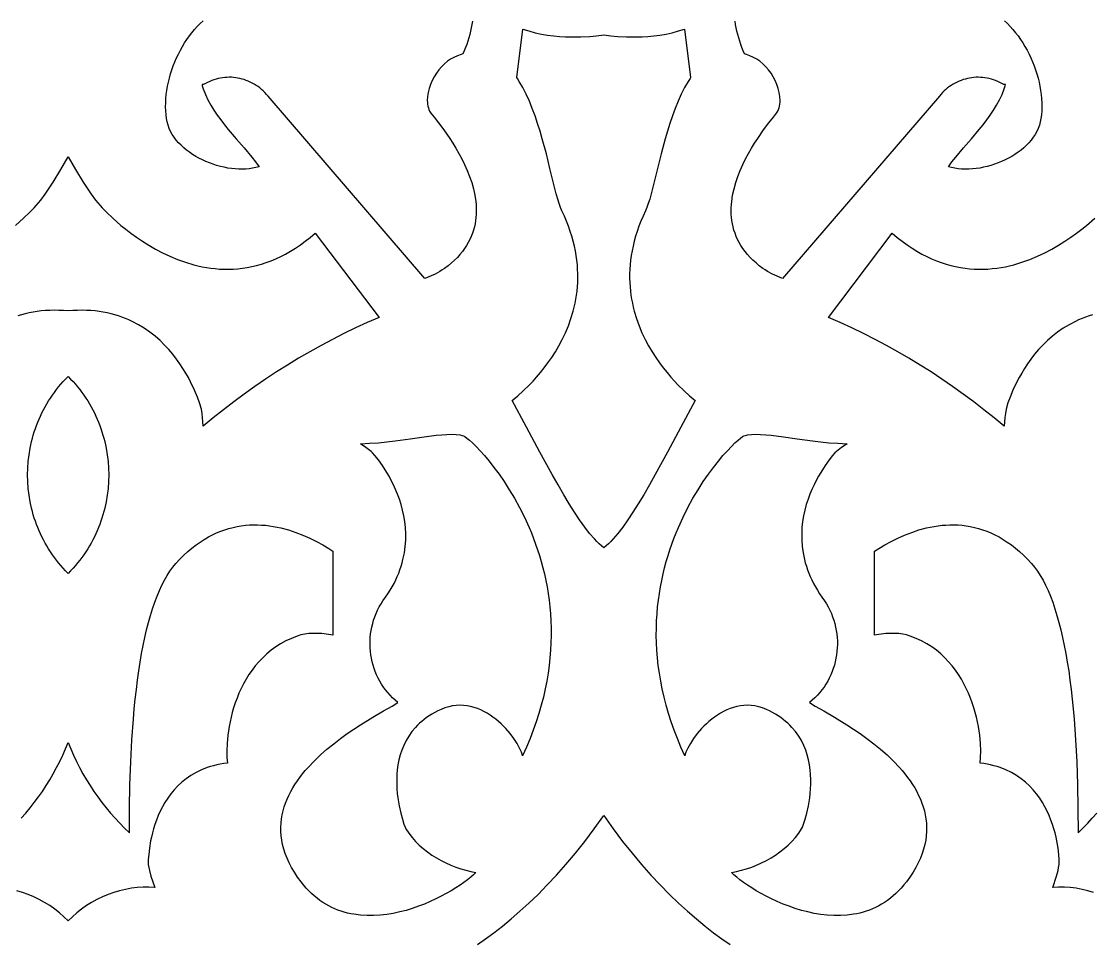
# Model space of a CAD drawing. Extents: x -350 to 350, y -780 to 780.
# Drawn here: x -79.3 to -3.3, y -647.1 to -581.8 of the extents above; entities that cross this region are included whole.
import ezdxf

# ---------------------------------------------------------------- set-up
doc = ezdxf.new("R2010")
doc.units = 0
doc.layers.add('LAYER_1', color=18, linetype='CONTINUOUS')

msp = doc.modelspace()

# ---------------------------------------------------------------- linework, layer by layer
at = {"layer": 'LAYER_1'}
for points in [[(-47.32, -581.802), (-47.358, -582.041), (-47.402, -582.278), (-47.452, -582.514), (-47.509, -582.75), (-47.573, -582.983), (-47.643, -583.216), (-47.72, -583.446), (-47.804, -583.675), (-47.894, -583.902), (-47.99, -584.126), (-48.115, -584.164), (-48.372, -584.258), (-48.635, -584.372), (-48.862, -584.495), (-49.083, -584.647), (-49.297, -584.827), (-49.5, -585.031), (-49.692, -585.255), (-49.868, -585.496), (-50.028, -585.752), (-50.169, -586.019), (-50.289, -586.295), (-50.386, -586.576), (-50.457, -586.858), (-50.5, -587.14), (-50.514, -587.417), (-50.508, -587.553), (-50.495, -587.687), (-50.473, -587.819), (-50.442, -587.947), (-50.402, -588.072), (-50.353, -588.193), (-50.254, -588.33), (-50.035, -588.604), (-49.722, -589.003), (-49.341, -589.512), (-48.92, -590.119), (-48.703, -590.455), (-48.485, -590.81), (-48.271, -591.182), (-48.063, -591.57), (-47.866, -591.973), (-47.682, -592.388), (-47.514, -592.813), (-47.367, -593.248), (-47.243, -593.691), (-47.146, -594.139), (-47.078, -594.591), (-47.057, -594.818), (-47.045, -595.045), (-47.042, -595.273), (-47.048, -595.5), (-47.064, -595.727), (-47.091, -595.954), (-47.129, -596.18), (-47.178, -596.405), (-47.239, -596.63), (-47.312, -596.852), (-47.397, -597.074), (-47.496, -597.293), (-47.608, -597.511), (-47.733, -597.726), (-47.873, -597.939), (-48.028, -598.15), (-48.198, -598.357), (-48.383, -598.562), (-48.584, -598.763), (-48.801, -598.961), (-49.036, -599.156), (-49.287, -599.346), (-49.449, -599.458), (-49.617, -599.561), (-49.963, -599.748), (-50.679, -600.072), (-61.81, -587.12), (-61.919, -586.992), (-62.032, -586.869), (-62.15, -586.753), (-62.271, -586.644), (-62.397, -586.541), (-62.526, -586.444), (-62.658, -586.353), (-62.793, -586.269), (-62.931, -586.192), (-63.072, -586.121), (-63.215, -586.057), (-63.36, -585.999), (-63.507, -585.948), (-63.656, -585.904), (-63.807, -585.866), (-63.959, -585.835), (-64.112, -585.811), (-64.266, -585.794), (-64.42, -585.784), (-64.575, -585.781), (-64.731, -585.785), (-64.886, -585.796), (-65.041, -585.814), (-65.195, -585.839), (-65.349, -585.871), (-65.502, -585.91), (-65.654, -585.957), (-65.805, -586.011), (-65.954, -586.072), (-66.101, -586.14), (-66.247, -586.216), (-66.39, -586.299), (-66.492, -586.3), (-66.478, -586.377), (-66.414, -586.598), (-66.257, -586.996), (-66.076, -587.381), (-65.875, -587.754), (-65.655, -588.115), (-65.419, -588.468), (-65.169, -588.812), (-64.909, -589.15), (-64.639, -589.483), (-64.083, -590.139), (-63.52, -590.791), (-62.97, -591.451), (-62.706, -591.787), (-62.452, -592.129), (-62.676, -592.19), (-62.908, -592.238), (-63.146, -592.273), (-63.391, -592.295), (-63.641, -592.304), (-63.896, -592.301), (-64.153, -592.286), (-64.413, -592.259), (-64.675, -592.221), (-64.938, -592.171), (-65.2, -592.11), (-65.461, -592.039), (-65.719, -591.956), (-65.975, -591.864), (-66.227, -591.761), (-66.474, -591.648), (-66.715, -591.526), (-66.95, -591.395), (-67.176, -591.254), (-67.395, -591.105), (-67.604, -590.947), (-67.802, -590.781), (-67.99, -590.607), (-68.165, -590.425), (-68.327, -590.235), (-68.475, -590.038), (-68.608, -589.834), (-68.726, -589.623), (-68.826, -589.406), (-68.909, -589.182), (-68.974, -588.952), (-69.019, -588.716), (-69.052, -588.44), (-69.073, -588.16), (-69.081, -587.875), (-69.078, -587.588), (-69.062, -587.298), (-69.034, -587.006), (-68.995, -586.713), (-68.945, -586.42), (-68.884, -586.127), (-68.813, -585.834), (-68.731, -585.543), (-68.639, -585.254), (-68.537, -584.967), (-68.425, -584.684), (-68.304, -584.405), (-68.174, -584.131), (-68.035, -583.862), (-67.887, -583.598), (-67.732, -583.342), (-67.568, -583.092), (-67.396, -582.85), (-67.217, -582.617), (-67.03, -582.393), (-66.836, -582.179), (-66.636, -581.975), (-66.429, -581.782)], [(-9.565, -581.782), (-9.358, -581.975), (-9.158, -582.179), (-8.964, -582.393), (-8.778, -582.617), (-8.598, -582.85), (-8.427, -583.092), (-8.263, -583.342), (-8.107, -583.598), (-7.959, -583.862), (-7.82, -584.131), (-7.69, -584.405), (-7.569, -584.684), (-7.458, -584.967), (-7.356, -585.254), (-7.263, -585.543), (-7.181, -585.834), (-7.11, -586.127), (-7.049, -586.42), (-6.999, -586.713), (-6.96, -587.006), (-6.932, -587.298), (-6.917, -587.588), (-6.913, -587.875), (-6.921, -588.16), (-6.942, -588.44), (-6.976, -588.716), (-7.021, -588.952), (-7.085, -589.182), (-7.168, -589.406), (-7.269, -589.623), (-7.386, -589.834), (-7.519, -590.038), (-7.667, -590.235), (-7.829, -590.425), (-8.004, -590.607), (-8.192, -590.781), (-8.39, -590.947), (-8.599, -591.105), (-8.818, -591.254), (-9.045, -591.395), (-9.279, -591.526), (-9.52, -591.648), (-9.767, -591.761), (-10.019, -591.864), (-10.275, -591.956), (-10.534, -592.039), (-10.795, -592.11), (-11.057, -592.171), (-11.319, -592.221), (-11.581, -592.259), (-11.841, -592.286), (-12.099, -592.301), (-12.353, -592.304), (-12.603, -592.295), (-12.848, -592.273), (-13.087, -592.238), (-13.318, -592.19), (-13.542, -592.129), (-13.289, -591.787), (-13.024, -591.451), (-12.475, -590.791), (-11.912, -590.139), (-11.355, -589.483), (-11.086, -589.15), (-10.825, -588.812), (-10.575, -588.468), (-10.339, -588.115), (-10.119, -587.754), (-9.918, -587.381), (-9.738, -586.996), (-9.581, -586.598), (-9.516, -586.377), (-9.502, -586.3), (-9.604, -586.299), (-9.748, -586.216), (-9.893, -586.14), (-10.04, -586.072), (-10.189, -586.011), (-10.34, -585.957), (-10.492, -585.91), (-10.645, -585.871), (-10.799, -585.839), (-10.953, -585.814), (-11.108, -585.796), (-11.264, -585.785), (-11.419, -585.781), (-11.574, -585.784), (-11.728, -585.794), (-11.882, -585.811), (-12.035, -585.835), (-12.187, -585.866), (-12.338, -585.904), (-12.487, -585.948), (-12.634, -585.999), (-12.78, -586.057), (-12.923, -586.121), (-13.063, -586.192), (-13.201, -586.269), (-13.337, -586.353), (-13.469, -586.444), (-13.598, -586.541), (-13.723, -586.644), (-13.844, -586.753), (-13.962, -586.869), (-14.075, -586.992), (-14.184, -587.12), (-25.315, -600.072), (-26.031, -599.748), (-26.377, -599.561), (-26.545, -599.458), (-26.707, -599.346), (-26.959, -599.156), (-27.193, -598.961), (-27.41, -598.763), (-27.611, -598.562), (-27.797, -598.357), (-27.966, -598.15), (-28.121, -597.939), (-28.261, -597.726), (-28.386, -597.511), (-28.498, -597.293), (-28.597, -597.074), (-28.682, -596.852), (-28.755, -596.63), (-28.816, -596.405), (-28.865, -596.18), (-28.903, -595.954), (-28.93, -595.727), (-28.946, -595.5), (-28.953, -595.273), (-28.949, -595.045), (-28.937, -594.818), (-28.916, -594.591), (-28.849, -594.139), (-28.751, -593.691), (-28.627, -593.248), (-28.48, -592.813), (-28.313, -592.388), (-28.128, -591.973), (-27.931, -591.57), (-27.723, -591.182), (-27.509, -590.81), (-27.292, -590.455), (-27.074, -590.119), (-26.653, -589.512), (-26.272, -589.003), (-25.959, -588.604), (-25.74, -588.33), (-25.642, -588.193), (-25.592, -588.072), (-25.552, -587.947), (-25.521, -587.819), (-25.499, -587.687), (-25.486, -587.553), (-25.481, -587.417), (-25.494, -587.14), (-25.538, -586.858), (-25.609, -586.576), (-25.705, -586.295), (-25.825, -586.019), (-25.966, -585.752), (-26.126, -585.496), (-26.303, -585.255), (-26.494, -585.031), (-26.697, -584.827), (-26.911, -584.647), (-27.132, -584.495), (-27.359, -584.372), (-27.623, -584.258), (-27.879, -584.164), (-28.004, -584.126), (-28.1, -583.902), (-28.191, -583.675), (-28.274, -583.446), (-28.351, -583.216), (-28.421, -582.983), (-28.485, -582.75), (-28.542, -582.514), (-28.592, -582.278), (-28.637, -582.041), (-28.674, -581.802)], [(-79.745, -596.291), (-79.163, -595.784), (-78.715, -595.36), (-78.414, -595.051), (-78.268, -594.891), (-77.943, -594.492), (-77.634, -594.078), (-77.339, -593.653), (-77.056, -593.218), (-76.516, -592.327), (-75.998, -591.424), (-75.48, -592.327), (-74.941, -593.218), (-74.658, -593.653), (-74.363, -594.078), (-74.054, -594.492), (-73.728, -594.891), (-73.583, -595.051), (-73.281, -595.36), (-72.834, -595.784), (-72.251, -596.291), (-71.912, -596.565), (-71.544, -596.847), (-71.146, -597.134), (-70.721, -597.42), (-70.271, -597.703), (-69.795, -597.978), (-69.296, -598.24), (-68.775, -598.486), (-68.233, -598.711), (-67.671, -598.912), (-67.091, -599.085), (-66.794, -599.159), (-66.494, -599.224), (-66.189, -599.28), (-65.881, -599.327), (-65.569, -599.363), (-65.254, -599.389), (-64.935, -599.403), (-64.614, -599.405), (-64.289, -599.395), (-63.962, -599.373), (-63.632, -599.337), (-63.299, -599.287), (-62.964, -599.222), (-62.627, -599.143), (-62.288, -599.049), (-61.947, -598.938), (-61.605, -598.812), (-61.261, -598.668), (-60.916, -598.507), (-60.569, -598.328), (-60.222, -598.13), (-59.873, -597.914), (-59.524, -597.678), (-59.174, -597.422), (-58.825, -597.145), (-58.474, -596.848), (-53.941, -602.823), (-54.776, -603.189), (-55.605, -603.572), (-56.428, -603.971), (-57.245, -604.387), (-58.055, -604.818), (-58.858, -605.265), (-59.654, -605.727), (-60.441, -606.205), (-61.22, -606.698), (-61.991, -607.205), (-62.752, -607.727), (-63.504, -608.263), (-64.246, -608.813), (-64.977, -609.377), (-65.698, -609.955), (-66.408, -610.546), (-66.467, -609.94), (-66.501, -609.638), (-66.547, -609.338), (-66.676, -608.896), (-66.823, -608.488), (-67.032, -607.984), (-67.306, -607.406), (-67.469, -607.096), (-67.651, -606.775), (-67.851, -606.447), (-68.071, -606.114), (-68.311, -605.779), (-68.571, -605.444), (-68.853, -605.112), (-69.156, -604.787), (-69.481, -604.469), (-69.829, -604.164), (-70.201, -603.872), (-70.596, -603.597), (-71.016, -603.341), (-71.462, -603.108), (-71.694, -603), (-71.933, -602.899), (-72.178, -602.805), (-72.43, -602.718), (-72.688, -602.639), (-72.954, -602.567), (-73.226, -602.504), (-73.505, -602.45), (-73.792, -602.404), (-74.085, -602.368), (-74.385, -602.341), (-74.693, -602.324), (-75.008, -602.318), (-75.331, -602.322), (-75.66, -602.337), (-75.998, -602.364), (-76.336, -602.337), (-76.666, -602.322), (-76.988, -602.318), (-77.303, -602.324), (-77.611, -602.341), (-77.911, -602.368), (-78.205, -602.404), (-78.491, -602.45), (-78.77, -602.504), (-79.042, -602.567), (-79.308, -602.639), (-79.566, -602.718)], [(-3.306, -602.639), (-3.564, -602.718), (-3.816, -602.805), (-4.062, -602.899), (-4.3, -603), (-4.533, -603.108), (-4.978, -603.341), (-5.398, -603.597), (-5.794, -603.872), (-6.165, -604.164), (-6.513, -604.469), (-6.839, -604.787), (-7.142, -605.112), (-7.423, -605.444), (-7.683, -605.779), (-7.923, -606.114), (-8.143, -606.447), (-8.343, -606.775), (-8.525, -607.096), (-8.688, -607.406), (-8.963, -607.984), (-9.171, -608.488), (-9.318, -608.896), (-9.447, -609.338), (-9.493, -609.638), (-9.527, -609.94), (-9.586, -610.546), (-10.296, -609.955), (-11.017, -609.377), (-11.748, -608.813), (-12.49, -608.263), (-13.242, -607.727), (-14.003, -607.205), (-14.774, -606.698), (-15.553, -606.205), (-16.34, -605.727), (-17.136, -605.265), (-17.939, -604.818), (-18.749, -604.387), (-19.566, -603.971), (-20.389, -603.572), (-21.218, -603.189), (-22.053, -602.823), (-17.52, -596.848), (-17.17, -597.145), (-16.82, -597.422), (-16.47, -597.678), (-16.121, -597.914), (-15.773, -598.13), (-15.425, -598.328), (-15.079, -598.507), (-14.733, -598.668), (-14.389, -598.812), (-14.047, -598.938), (-13.706, -599.049), (-13.367, -599.143), (-13.03, -599.222), (-12.695, -599.287), (-12.363, -599.337), (-12.033, -599.373), (-11.705, -599.395), (-11.38, -599.405), (-11.059, -599.403), (-10.74, -599.389), (-10.425, -599.363), (-10.113, -599.327), (-9.805, -599.28), (-9.5, -599.224), (-9.2, -599.159), (-8.903, -599.085), (-8.323, -598.912), (-7.762, -598.711), (-7.22, -598.486), (-6.698, -598.24), (-6.199, -597.978), (-5.724, -597.703), (-5.273, -597.42), (-4.848, -597.134), (-4.451, -596.847), (-4.082, -596.565), (-3.743, -596.291), (-3.161, -595.784)], [(-79.332, -638.378), (-79.011, -638.015), (-78.7, -637.641), (-78.398, -637.257), (-78.107, -636.864), (-77.826, -636.463), (-77.556, -636.053), (-77.297, -635.636), (-77.05, -635.211), (-76.815, -634.78), (-76.592, -634.342), (-76.381, -633.899), (-76.183, -633.451), (-75.998, -632.998), (-75.813, -633.451), (-75.615, -633.899), (-75.405, -634.342), (-75.182, -634.78), (-74.946, -635.211), (-74.699, -635.636), (-74.44, -636.053), (-74.17, -636.463), (-73.889, -636.864), (-73.598, -637.257), (-73.297, -637.641), (-72.985, -638.015), (-72.665, -638.378), (-72.335, -638.731), (-71.996, -639.073), (-71.648, -639.404), (-71.643, -637.67), (-71.614, -635.992), (-71.558, -634.373), (-71.477, -632.818), (-71.37, -631.329), (-71.307, -630.61), (-71.237, -629.909), (-71.16, -629.226), (-71.076, -628.562), (-70.986, -627.917), (-70.888, -627.292), (-70.784, -626.687), (-70.673, -626.102), (-70.555, -625.537), (-70.429, -624.994), (-70.297, -624.473), (-70.157, -623.974), (-70.01, -623.497), (-69.856, -623.043), (-69.694, -622.612), (-69.525, -622.205), (-69.349, -621.823), (-69.165, -621.465), (-68.974, -621.132), (-68.775, -620.824), (-68.568, -620.543), (-68.354, -620.287), (-68.071, -619.985), (-67.786, -619.703), (-67.499, -619.441), (-67.211, -619.198), (-66.922, -618.974), (-66.632, -618.768), (-66.341, -618.581), (-66.049, -618.41), (-65.756, -618.257), (-65.464, -618.12), (-65.171, -617.999), (-64.878, -617.894), (-64.586, -617.803), (-64.294, -617.727), (-64.003, -617.665), (-63.712, -617.617), (-63.423, -617.581), (-63.135, -617.558), (-62.848, -617.547), (-62.563, -617.547), (-62.28, -617.559), (-61.999, -617.581), (-61.72, -617.613), (-61.444, -617.655), (-61.17, -617.706), (-60.899, -617.765), (-60.366, -617.908), (-59.847, -618.079), (-59.343, -618.274), (-58.856, -618.49), (-58.387, -618.723), (-57.938, -618.969), (-57.511, -619.224), (-57.22, -619.41), (-57.22, -625.382), (-57.361, -625.353), (-57.686, -625.301), (-58.007, -625.266), (-58.321, -625.248), (-58.628, -625.249), (-58.926, -625.268), (-59.212, -625.306), (-59.486, -625.364), (-59.745, -625.443), (-60.158, -625.605), (-60.55, -625.788), (-60.92, -625.992), (-61.268, -626.214), (-61.597, -626.454), (-61.906, -626.709), (-62.195, -626.98), (-62.466, -627.264), (-62.718, -627.559), (-62.953, -627.865), (-63.17, -628.18), (-63.371, -628.503), (-63.555, -628.833), (-63.724, -629.167), (-63.878, -629.505), (-64.017, -629.845), (-64.143, -630.186), (-64.255, -630.526), (-64.353, -630.865), (-64.44, -631.2), (-64.514, -631.53), (-64.577, -631.855), (-64.629, -632.172), (-64.671, -632.48), (-64.726, -633.064), (-64.746, -633.596), (-64.735, -634.065), (-64.698, -634.46), (-64.955, -634.495), (-65.204, -634.537), (-65.445, -634.587), (-65.678, -634.644), (-65.904, -634.708), (-66.123, -634.78), (-66.538, -634.942), (-66.926, -635.129), (-67.286, -635.338), (-67.62, -635.567), (-67.928, -635.814), (-68.213, -636.077), (-68.474, -636.354), (-68.713, -636.642), (-68.93, -636.941), (-69.128, -637.246), (-69.305, -637.557), (-69.465, -637.871), (-69.607, -638.187), (-69.733, -638.501), (-69.843, -638.812), (-69.939, -639.118), (-70.021, -639.417), (-70.09, -639.707), (-70.149, -639.984), (-70.234, -640.497), (-70.285, -640.937), (-70.31, -641.289), (-70.315, -641.536), (-70.31, -641.661), (-70.275, -641.869), (-70.231, -642.076), (-70.123, -642.484), (-69.855, -643.286), (-70.265, -643.261), (-70.679, -643.263), (-71.097, -643.29), (-71.515, -643.342), (-71.933, -643.418), (-72.348, -643.518), (-72.759, -643.64), (-73.165, -643.784), (-73.563, -643.95), (-73.952, -644.137), (-74.33, -644.344), (-74.695, -644.57), (-75.047, -644.815), (-75.382, -645.079), (-75.699, -645.36), (-75.998, -645.658), (-76.297, -645.36), (-76.614, -645.079), (-76.95, -644.815), (-77.301, -644.57), (-77.666, -644.344), (-78.044, -644.137), (-78.433, -643.95), (-78.831, -643.784), (-79.237, -643.64), (-79.648, -643.518)], [(-3.235, -643.64), (-3.646, -643.518), (-4.061, -643.418), (-4.479, -643.342), (-4.898, -643.29), (-5.315, -643.263), (-5.729, -643.261), (-6.139, -643.286), (-5.872, -642.484), (-5.763, -642.076), (-5.719, -641.869), (-5.684, -641.661), (-5.679, -641.536), (-5.685, -641.289), (-5.709, -640.937), (-5.76, -640.497), (-5.846, -639.984), (-5.904, -639.707), (-5.974, -639.417), (-6.056, -639.118), (-6.151, -638.812), (-6.262, -638.501), (-6.387, -638.187), (-6.529, -637.871), (-6.689, -637.557), (-6.867, -637.246), (-7.064, -636.941), (-7.281, -636.642), (-7.52, -636.354), (-7.781, -636.077), (-8.066, -635.814), (-8.374, -635.567), (-8.708, -635.338), (-9.069, -635.129), (-9.456, -634.942), (-9.871, -634.78), (-10.09, -634.708), (-10.316, -634.644), (-10.549, -634.587), (-10.791, -634.537), (-11.039, -634.495), (-11.296, -634.46), (-11.259, -634.065), (-11.248, -633.596), (-11.268, -633.064), (-11.323, -632.48), (-11.365, -632.172), (-11.417, -631.855), (-11.48, -631.53), (-11.555, -631.2), (-11.641, -630.865), (-11.74, -630.526), (-11.851, -630.186), (-11.977, -629.845), (-12.116, -629.505), (-12.27, -629.167), (-12.439, -628.833), (-12.623, -628.503), (-12.824, -628.18), (-13.042, -627.865), (-13.276, -627.559), (-13.528, -627.264), (-13.799, -626.98), (-14.088, -626.709), (-14.397, -626.454), (-14.726, -626.214), (-15.075, -625.992), (-15.445, -625.788), (-15.836, -625.605), (-16.249, -625.443), (-16.509, -625.364), (-16.782, -625.306), (-17.069, -625.268), (-17.366, -625.249), (-17.673, -625.248), (-17.988, -625.266), (-18.308, -625.301), (-18.634, -625.353), (-18.774, -625.382), (-18.774, -619.41), (-18.483, -619.224), (-18.056, -618.969), (-17.607, -618.723), (-17.138, -618.49), (-16.651, -618.274), (-16.147, -618.079), (-15.628, -617.908), (-15.095, -617.765), (-14.824, -617.706), (-14.551, -617.655), (-14.274, -617.613), (-13.995, -617.581), (-13.714, -617.559), (-13.431, -617.547), (-13.146, -617.547), (-12.859, -617.558), (-12.571, -617.581), (-12.282, -617.617), (-11.992, -617.665), (-11.7, -617.727), (-11.408, -617.803), (-11.116, -617.894), (-10.823, -617.999), (-10.53, -618.12), (-10.238, -618.257), (-9.945, -618.41), (-9.653, -618.581), (-9.362, -618.768), (-9.072, -618.974), (-8.783, -619.198), (-8.495, -619.441), (-8.208, -619.703), (-7.923, -619.985), (-7.641, -620.287), (-7.426, -620.543), (-7.22, -620.824), (-7.021, -621.132), (-6.829, -621.465), (-6.645, -621.823), (-6.469, -622.205), (-6.3, -622.612), (-6.138, -623.043), (-5.984, -623.497), (-5.837, -623.974), (-5.698, -624.473), (-5.565, -624.994), (-5.44, -625.537), (-5.321, -626.102), (-5.21, -626.687), (-5.106, -627.292), (-5.008, -627.917), (-4.918, -628.562), (-4.834, -629.226), (-4.757, -629.909), (-4.687, -630.61), (-4.624, -631.329), (-4.517, -632.818), (-4.436, -634.373), (-4.381, -635.992), (-4.351, -637.67), (-4.346, -639.404), (-3.999, -639.073), (-3.66, -638.731), (-3.33, -638.378), (-3.009, -638.015)], [(-46.96, -647.337), (-46.384, -646.935), (-45.793, -646.5), (-45.188, -646.03), (-44.57, -645.523), (-43.942, -644.979), (-43.303, -644.397), (-42.656, -643.774), (-42.002, -643.11), (-41.341, -642.402), (-40.677, -641.651), (-40.009, -640.855), (-39.339, -640.011), (-38.668, -639.119), (-37.997, -638.178), (-37.326, -639.119), (-36.656, -640.011), (-35.986, -640.855), (-35.318, -641.651), (-34.653, -642.402), (-33.993, -643.11), (-33.338, -643.774), (-32.691, -644.397), (-32.052, -644.979), (-31.424, -645.523), (-30.806, -646.03), (-30.201, -646.5), (-29.61, -646.935), (-29.034, -647.337)]]:
    msp.add_lwpolyline(points, dxfattribs=at)
for points in [[(-31.829, -585.793), (-31.873, -585.859), (-32.007, -586.07), (-32.261, -586.515), (-32.499, -586.986), (-32.722, -587.481), (-32.93, -587.994), (-33.125, -588.521), (-33.307, -589.059), (-33.477, -589.602), (-33.637, -590.147), (-33.927, -591.224), (-34.185, -592.257), (-34.417, -593.211), (-34.631, -594.054), (-34.734, -594.423), (-34.835, -594.751), (-34.935, -595.034), (-35.034, -595.268), (-35.205, -595.636), (-35.359, -595.999), (-35.499, -596.359), (-35.624, -596.715), (-35.735, -597.067), (-35.832, -597.414), (-35.916, -597.758), (-35.987, -598.097), (-36.045, -598.432), (-36.091, -598.763), (-36.125, -599.089), (-36.148, -599.411), (-36.159, -599.728), (-36.16, -600.041), (-36.151, -600.35), (-36.132, -600.653), (-36.104, -600.952), (-36.066, -601.246), (-36.02, -601.536), (-35.966, -601.82), (-35.904, -602.1), (-35.834, -602.375), (-35.675, -602.909), (-35.49, -603.423), (-35.284, -603.916), (-35.059, -604.388), (-34.819, -604.837), (-34.567, -605.265), (-34.306, -605.67), (-34.04, -606.052), (-33.77, -606.41), (-33.502, -606.745), (-33.237, -607.055), (-32.98, -607.341), (-32.732, -607.601), (-32.281, -608.044), (-31.91, -608.382), (-31.644, -608.61), (-31.508, -608.725), (-32.525, -610.626), (-33.467, -612.382), (-34.342, -613.979), (-34.757, -614.715), (-35.158, -615.407), (-35.546, -616.053), (-35.923, -616.652), (-36.289, -617.203), (-36.645, -617.704), (-36.993, -618.153), (-37.334, -618.549), (-37.501, -618.727), (-37.668, -618.891), (-37.833, -619.041), (-37.997, -619.177), (-38.162, -619.041), (-38.327, -618.891), (-38.493, -618.727), (-38.66, -618.549), (-39.001, -618.153), (-39.349, -617.704), (-39.705, -617.203), (-40.071, -616.652), (-40.448, -616.053), (-40.836, -615.407), (-41.237, -614.715), (-41.652, -613.979), (-42.527, -612.382), (-43.469, -610.626), (-44.487, -608.725), (-44.351, -608.61), (-44.084, -608.382), (-43.713, -608.044), (-43.262, -607.601), (-43.015, -607.341), (-42.757, -607.055), (-42.492, -606.745), (-42.224, -606.41), (-41.955, -606.052), (-41.688, -605.67), (-41.427, -605.265), (-41.175, -604.837), (-40.935, -604.388), (-40.71, -603.916), (-40.504, -603.423), (-40.32, -602.909), (-40.16, -602.375), (-40.09, -602.1), (-40.028, -601.82), (-39.974, -601.536), (-39.928, -601.246), (-39.891, -600.952), (-39.862, -600.653), (-39.843, -600.35), (-39.834, -600.041), (-39.835, -599.728), (-39.847, -599.411), (-39.869, -599.089), (-39.903, -598.763), (-39.949, -598.432), (-40.007, -598.097), (-40.078, -597.758), (-40.162, -597.414), (-40.259, -597.067), (-40.37, -596.715), (-40.495, -596.359), (-40.635, -595.999), (-40.79, -595.636), (-40.96, -595.268), (-41.06, -595.034), (-41.16, -594.751), (-41.26, -594.423), (-41.363, -594.054), (-41.577, -593.211), (-41.81, -592.257), (-42.067, -591.224), (-42.357, -590.147), (-42.517, -589.602), (-42.687, -589.059), (-42.869, -588.521), (-43.064, -587.994), (-43.272, -587.481), (-43.495, -586.986), (-43.733, -586.515), (-43.987, -586.07), (-44.121, -585.859), (-44.165, -585.793), (-43.734, -582.357), (-43.308, -582.495), (-42.863, -582.614), (-42.419, -582.71), (-41.98, -582.785), (-41.549, -582.841), (-41.128, -582.881), (-40.721, -582.906), (-40.33, -582.918), (-39.611, -582.911), (-38.994, -582.877), (-38.504, -582.831), (-37.997, -582.767), (-37.491, -582.831), (-37, -582.877), (-36.383, -582.911), (-35.664, -582.918), (-35.274, -582.906), (-34.866, -582.881), (-34.446, -582.841), (-34.014, -582.785), (-33.575, -582.71), (-33.131, -582.614), (-32.686, -582.495), (-32.261, -582.357)], [(-75.821, -607.197), (-75.649, -607.38), (-75.484, -607.566), (-75.324, -607.756), (-75.169, -607.95), (-75.02, -608.146), (-74.877, -608.346), (-74.74, -608.549), (-74.608, -608.754), (-74.481, -608.963), (-74.361, -609.174), (-74.245, -609.387), (-74.136, -609.603), (-74.032, -609.822), (-73.934, -610.042), (-73.841, -610.265), (-73.754, -610.489), (-73.673, -610.715), (-73.597, -610.943), (-73.527, -611.173), (-73.462, -611.404), (-73.403, -611.636), (-73.35, -611.869), (-73.302, -612.104), (-73.223, -612.576), (-73.167, -613.051), (-73.133, -613.527), (-73.122, -614.005), (-73.133, -614.482), (-73.167, -614.959), (-73.223, -615.434), (-73.302, -615.906), (-73.403, -616.374), (-73.462, -616.606), (-73.527, -616.837), (-73.597, -617.066), (-73.673, -617.294), (-73.754, -617.521), (-73.841, -617.745), (-73.934, -617.967), (-74.032, -618.188), (-74.136, -618.406), (-74.245, -618.622), (-74.361, -618.836), (-74.481, -619.047), (-74.608, -619.255), (-74.74, -619.461), (-74.877, -619.664), (-75.02, -619.863), (-75.169, -620.06), (-75.324, -620.253), (-75.484, -620.443), (-75.649, -620.63), (-75.821, -620.813), (-75.998, -620.992), (-76.176, -620.813), (-76.347, -620.63), (-76.512, -620.443), (-76.673, -620.253), (-76.827, -620.06), (-76.976, -619.863), (-77.119, -619.664), (-77.257, -619.461), (-77.389, -619.255), (-77.515, -619.047), (-77.636, -618.836), (-77.751, -618.622), (-77.86, -618.406), (-77.964, -618.188), (-78.062, -617.967), (-78.155, -617.745), (-78.242, -617.521), (-78.324, -617.294), (-78.399, -617.066), (-78.47, -616.837), (-78.534, -616.606), (-78.593, -616.374), (-78.694, -615.906), (-78.773, -615.434), (-78.829, -614.959), (-78.863, -614.482), (-78.874, -614.005), (-78.863, -613.527), (-78.829, -613.051), (-78.773, -612.576), (-78.694, -612.104), (-78.647, -611.869), (-78.593, -611.636), (-78.534, -611.404), (-78.47, -611.173), (-78.399, -610.943), (-78.324, -610.715), (-78.242, -610.489), (-78.155, -610.265), (-78.062, -610.042), (-77.964, -609.822), (-77.86, -609.603), (-77.751, -609.387), (-77.636, -609.174), (-77.515, -608.963), (-77.389, -608.754), (-77.257, -608.549), (-77.119, -608.346), (-76.976, -608.146), (-76.827, -607.95), (-76.673, -607.756), (-76.512, -607.566), (-76.347, -607.38), (-76.176, -607.197), (-75.998, -607.018)], [(-48.473, -611.131), (-48.19, -611.169), (-48.06, -611.198), (-47.936, -611.235), (-47.845, -611.283), (-47.707, -611.384), (-47.526, -611.536), (-47.306, -611.738), (-47.051, -611.989), (-46.768, -612.289), (-46.459, -612.637), (-46.129, -613.031), (-45.784, -613.47), (-45.427, -613.954), (-45.062, -614.482), (-44.696, -615.052), (-44.331, -615.664), (-43.972, -616.317), (-43.625, -617.01), (-43.292, -617.741), (-43.134, -618.121), (-42.98, -618.51), (-42.833, -618.909), (-42.692, -619.317), (-42.559, -619.733), (-42.434, -620.159), (-42.316, -620.593), (-42.208, -621.036), (-42.109, -621.487), (-42.021, -621.947), (-41.943, -622.415), (-41.876, -622.891), (-41.82, -623.376), (-41.778, -623.868), (-41.748, -624.368), (-41.731, -624.875), (-41.728, -625.39), (-41.74, -625.913), (-41.767, -626.443), (-41.81, -626.98), (-41.869, -627.524), (-41.945, -628.075), (-42.038, -628.633), (-42.149, -629.198), (-42.279, -629.769), (-42.427, -630.347), (-42.596, -630.931), (-42.784, -631.521), (-42.993, -632.117), (-43.224, -632.72), (-43.476, -633.328), (-43.751, -633.942), (-43.785, -633.82), (-43.832, -633.687), (-43.963, -633.392), (-44.142, -633.067), (-44.366, -632.722), (-44.632, -632.367), (-44.938, -632.011), (-45.105, -631.837), (-45.28, -631.666), (-45.464, -631.5), (-45.656, -631.34), (-45.856, -631.188), (-46.063, -631.044), (-46.277, -630.91), (-46.498, -630.788), (-46.725, -630.678), (-46.958, -630.582), (-47.197, -630.5), (-47.441, -630.435), (-47.69, -630.387), (-47.943, -630.358), (-48.201, -630.349), (-48.462, -630.362), (-48.727, -630.396), (-48.995, -630.454), (-49.266, -630.538), (-49.539, -630.647), (-49.764, -630.753), (-49.979, -630.864), (-50.183, -630.981), (-50.378, -631.102), (-50.563, -631.228), (-50.739, -631.359), (-50.905, -631.494), (-51.062, -631.633), (-51.211, -631.775), (-51.351, -631.922), (-51.606, -632.225), (-51.829, -632.54), (-52.022, -632.865), (-52.187, -633.198), (-52.325, -633.538), (-52.438, -633.883), (-52.528, -634.231), (-52.596, -634.58), (-52.645, -634.929), (-52.675, -635.276), (-52.688, -635.618), (-52.687, -635.955), (-52.672, -636.285), (-52.647, -636.605), (-52.611, -636.914), (-52.517, -637.493), (-52.405, -638.006), (-52.287, -638.44), (-52.178, -638.781), (-52.091, -639.014), (-52.04, -639.126), (-51.83, -639.436), (-51.6, -639.732), (-51.35, -640.013), (-51.083, -640.279), (-50.799, -640.529), (-50.501, -640.764), (-50.19, -640.984), (-49.867, -641.187), (-49.535, -641.374), (-49.194, -641.545), (-48.847, -641.7), (-48.494, -641.837), (-48.138, -641.958), (-47.78, -642.061), (-47.422, -642.147), (-47.064, -642.216), (-47.233, -642.378), (-47.433, -642.552), (-47.66, -642.735), (-47.915, -642.925), (-48.194, -643.12), (-48.497, -643.319), (-48.822, -643.518), (-49.167, -643.717), (-49.531, -643.912), (-49.912, -644.103), (-50.309, -644.287), (-50.721, -644.461), (-51.144, -644.624), (-51.579, -644.774), (-52.023, -644.909), (-52.474, -645.026), (-52.932, -645.124), (-53.395, -645.201), (-53.86, -645.254), (-54.327, -645.282), (-54.794, -645.282), (-55.259, -645.253), (-55.721, -645.192), (-55.951, -645.149), (-56.178, -645.098), (-56.405, -645.037), (-56.629, -644.968), (-56.852, -644.888), (-57.072, -644.8), (-57.29, -644.701), (-57.505, -644.592), (-57.718, -644.473), (-57.927, -644.342), (-58.134, -644.201), (-58.337, -644.049), (-58.536, -643.885), (-58.732, -643.71), (-58.923, -643.522), (-59.111, -643.323), (-59.294, -643.11), (-59.473, -642.885), (-59.721, -642.543), (-59.944, -642.205), (-60.142, -641.87), (-60.315, -641.538), (-60.465, -641.21), (-60.592, -640.885), (-60.696, -640.564), (-60.779, -640.247), (-60.841, -639.934), (-60.883, -639.624), (-60.905, -639.318), (-60.908, -639.016), (-60.894, -638.719), (-60.862, -638.425), (-60.813, -638.135), (-60.748, -637.849), (-60.668, -637.568), (-60.573, -637.291), (-60.464, -637.018), (-60.342, -636.749), (-60.208, -636.485), (-60.061, -636.225), (-59.904, -635.97), (-59.736, -635.719), (-59.558, -635.473), (-59.371, -635.231), (-59.176, -634.994), (-58.973, -634.762), (-58.547, -634.313), (-58.099, -633.883), (-57.634, -633.473), (-57.158, -633.083), (-56.676, -632.715), (-56.194, -632.368), (-55.718, -632.043), (-55.253, -631.739), (-54.378, -631.202), (-53.615, -630.757), (-53.008, -630.411), (-52.601, -630.164), (-52.797, -629.999), (-52.983, -629.826), (-53.159, -629.645), (-53.326, -629.456), (-53.482, -629.261), (-53.628, -629.059), (-53.764, -628.85), (-53.889, -628.637), (-54.004, -628.418), (-54.109, -628.194), (-54.204, -627.966), (-54.287, -627.734), (-54.361, -627.498), (-54.423, -627.259), (-54.475, -627.018), (-54.516, -626.775), (-54.547, -626.529), (-54.566, -626.283), (-54.575, -626.035), (-54.572, -625.787), (-54.559, -625.539), (-54.534, -625.292), (-54.498, -625.045), (-54.451, -624.8), (-54.392, -624.556), (-54.322, -624.314), (-54.241, -624.075), (-54.148, -623.839), (-54.043, -623.607), (-53.927, -623.378), (-53.799, -623.153), (-53.659, -622.934), (-53.479, -622.686), (-53.311, -622.44), (-53.156, -622.193), (-53.011, -621.947), (-52.878, -621.702), (-52.756, -621.458), (-52.645, -621.214), (-52.544, -620.972), (-52.454, -620.73), (-52.373, -620.49), (-52.302, -620.251), (-52.24, -620.014), (-52.142, -619.544), (-52.078, -619.081), (-52.046, -618.626), (-52.042, -618.18), (-52.064, -617.744), (-52.111, -617.318), (-52.18, -616.903), (-52.268, -616.501), (-52.373, -616.111), (-52.492, -615.736), (-52.625, -615.375), (-52.767, -615.031), (-52.917, -614.702), (-53.072, -614.391), (-53.231, -614.099), (-53.39, -613.825), (-53.701, -613.339), (-53.986, -612.94), (-54.227, -612.634), (-54.405, -612.429), (-54.502, -612.332), (-54.876, -612.053), (-55.259, -611.786), (-54.606, -611.759), (-53.979, -611.716), (-53.376, -611.66), (-52.799, -611.596), (-51.721, -611.453), (-50.748, -611.311), (-49.881, -611.193), (-49.488, -611.151), (-49.122, -611.125), (-48.784, -611.117)], [(-26.872, -611.125), (-26.506, -611.151), (-26.113, -611.193), (-25.246, -611.311), (-24.273, -611.453), (-23.195, -611.596), (-22.618, -611.66), (-22.016, -611.716), (-21.388, -611.759), (-20.735, -611.786), (-21.118, -612.053), (-21.492, -612.332), (-21.589, -612.429), (-21.767, -612.634), (-22.008, -612.94), (-22.294, -613.339), (-22.604, -613.825), (-22.764, -614.099), (-22.922, -614.391), (-23.077, -614.702), (-23.227, -615.031), (-23.37, -615.375), (-23.502, -615.736), (-23.622, -616.111), (-23.727, -616.501), (-23.815, -616.903), (-23.883, -617.318), (-23.93, -617.744), (-23.952, -618.18), (-23.949, -618.626), (-23.916, -619.081), (-23.852, -619.544), (-23.755, -620.014), (-23.693, -620.251), (-23.621, -620.49), (-23.54, -620.73), (-23.45, -620.972), (-23.349, -621.214), (-23.238, -621.458), (-23.116, -621.702), (-22.983, -621.947), (-22.839, -622.193), (-22.683, -622.44), (-22.515, -622.686), (-22.335, -622.934), (-22.195, -623.153), (-22.067, -623.378), (-21.951, -623.607), (-21.847, -623.839), (-21.754, -624.075), (-21.672, -624.314), (-21.602, -624.556), (-21.544, -624.8), (-21.496, -625.045), (-21.46, -625.292), (-21.436, -625.539), (-21.422, -625.787), (-21.419, -626.035), (-21.428, -626.283), (-21.447, -626.529), (-21.478, -626.775), (-21.519, -627.018), (-21.571, -627.259), (-21.634, -627.498), (-21.707, -627.734), (-21.791, -627.966), (-21.885, -628.194), (-21.99, -628.418), (-22.105, -628.637), (-22.231, -628.85), (-22.366, -629.059), (-22.512, -629.261), (-22.669, -629.456), (-22.835, -629.645), (-23.011, -629.826), (-23.197, -629.999), (-23.393, -630.164), (-22.986, -630.411), (-22.379, -630.757), (-21.616, -631.202), (-20.741, -631.739), (-20.276, -632.043), (-19.8, -632.368), (-19.318, -632.715), (-18.837, -633.083), (-18.36, -633.473), (-17.895, -633.883), (-17.447, -634.313), (-17.021, -634.762), (-16.818, -634.994), (-16.623, -635.231), (-16.436, -635.473), (-16.259, -635.719), (-16.091, -635.97), (-15.933, -636.225), (-15.787, -636.485), (-15.652, -636.749), (-15.53, -637.018), (-15.421, -637.291), (-15.326, -637.568), (-15.246, -637.849), (-15.181, -638.135), (-15.133, -638.425), (-15.1, -638.719), (-15.086, -639.016), (-15.089, -639.318), (-15.111, -639.624), (-15.153, -639.934), (-15.215, -640.247), (-15.298, -640.564), (-15.402, -640.885), (-15.529, -641.21), (-15.679, -641.538), (-15.852, -641.87), (-16.05, -642.205), (-16.273, -642.543), (-16.522, -642.885), (-16.7, -643.11), (-16.883, -643.323), (-17.071, -643.522), (-17.263, -643.71), (-17.458, -643.885), (-17.658, -644.049), (-17.861, -644.201), (-18.067, -644.342), (-18.277, -644.473), (-18.489, -644.592), (-18.704, -644.701), (-18.922, -644.8), (-19.143, -644.888), (-19.365, -644.968), (-19.59, -645.037), (-19.816, -645.098), (-20.044, -645.149), (-20.273, -645.192), (-20.735, -645.253), (-21.2, -645.282), (-21.667, -645.282), (-22.134, -645.254), (-22.6, -645.201), (-23.062, -645.124), (-23.52, -645.026), (-23.972, -644.909), (-24.416, -644.774), (-24.85, -644.624), (-25.274, -644.461), (-25.685, -644.287), (-26.082, -644.103), (-26.463, -643.912), (-26.827, -643.717), (-27.172, -643.518), (-27.497, -643.319), (-27.8, -643.12), (-28.08, -642.925), (-28.334, -642.735), (-28.561, -642.552), (-28.761, -642.378), (-28.93, -642.216), (-28.573, -642.147), (-28.214, -642.061), (-27.856, -641.958), (-27.5, -641.837), (-27.147, -641.7), (-26.8, -641.545), (-26.459, -641.374), (-26.127, -641.187), (-25.804, -640.984), (-25.493, -640.764), (-25.195, -640.529), (-24.912, -640.279), (-24.644, -640.013), (-24.394, -639.732), (-24.164, -639.436), (-23.954, -639.126), (-23.903, -639.014), (-23.816, -638.781), (-23.707, -638.44), (-23.59, -638.006), (-23.477, -637.493), (-23.383, -636.914), (-23.348, -636.605), (-23.322, -636.285), (-23.307, -635.955), (-23.306, -635.618), (-23.32, -635.276), (-23.35, -634.929), (-23.398, -634.58), (-23.466, -634.231), (-23.556, -633.883), (-23.669, -633.538), (-23.807, -633.198), (-23.972, -632.865), (-24.165, -632.54), (-24.388, -632.225), (-24.643, -631.922), (-24.783, -631.775), (-24.932, -631.633), (-25.089, -631.494), (-25.256, -631.359), (-25.431, -631.228), (-25.616, -631.102), (-25.811, -630.981), (-26.015, -630.864), (-26.23, -630.753), (-26.455, -630.647), (-26.728, -630.538), (-26.999, -630.454), (-27.267, -630.396), (-27.532, -630.362), (-27.793, -630.349), (-28.051, -630.358), (-28.304, -630.387), (-28.553, -630.435), (-28.797, -630.5), (-29.036, -630.582), (-29.269, -630.678), (-29.496, -630.788), (-29.717, -630.91), (-29.931, -631.044), (-30.138, -631.188), (-30.338, -631.34), (-30.53, -631.5), (-30.714, -631.666), (-30.889, -631.837), (-31.056, -632.011), (-31.362, -632.367), (-31.628, -632.722), (-31.852, -633.067), (-32.031, -633.392), (-32.163, -633.687), (-32.209, -633.82), (-32.243, -633.942), (-32.518, -633.328), (-32.77, -632.72), (-33.001, -632.117), (-33.21, -631.521), (-33.399, -630.931), (-33.567, -630.347), (-33.715, -629.769), (-33.845, -629.198), (-33.956, -628.633), (-34.049, -628.075), (-34.125, -627.524), (-34.184, -626.98), (-34.227, -626.443), (-34.254, -625.913), (-34.266, -625.39), (-34.263, -624.875), (-34.247, -624.368), (-34.217, -623.868), (-34.174, -623.376), (-34.119, -622.891), (-34.052, -622.415), (-33.974, -621.947), (-33.885, -621.487), (-33.786, -621.036), (-33.678, -620.593), (-33.561, -620.159), (-33.435, -619.733), (-33.302, -619.317), (-33.161, -618.909), (-33.014, -618.51), (-32.861, -618.121), (-32.702, -617.741), (-32.37, -617.01), (-32.022, -616.317), (-31.664, -615.664), (-31.299, -615.052), (-30.932, -614.482), (-30.568, -613.954), (-30.21, -613.47), (-29.865, -613.031), (-29.535, -612.637), (-29.227, -612.289), (-28.943, -611.989), (-28.689, -611.738), (-28.469, -611.536), (-28.287, -611.384), (-28.149, -611.283), (-28.058, -611.235), (-27.935, -611.198), (-27.804, -611.169), (-27.521, -611.131), (-27.21, -611.117)]]:
    msp.add_lwpolyline(points, close=True, dxfattribs=at)

doc.saveas('drawing.dxf')
